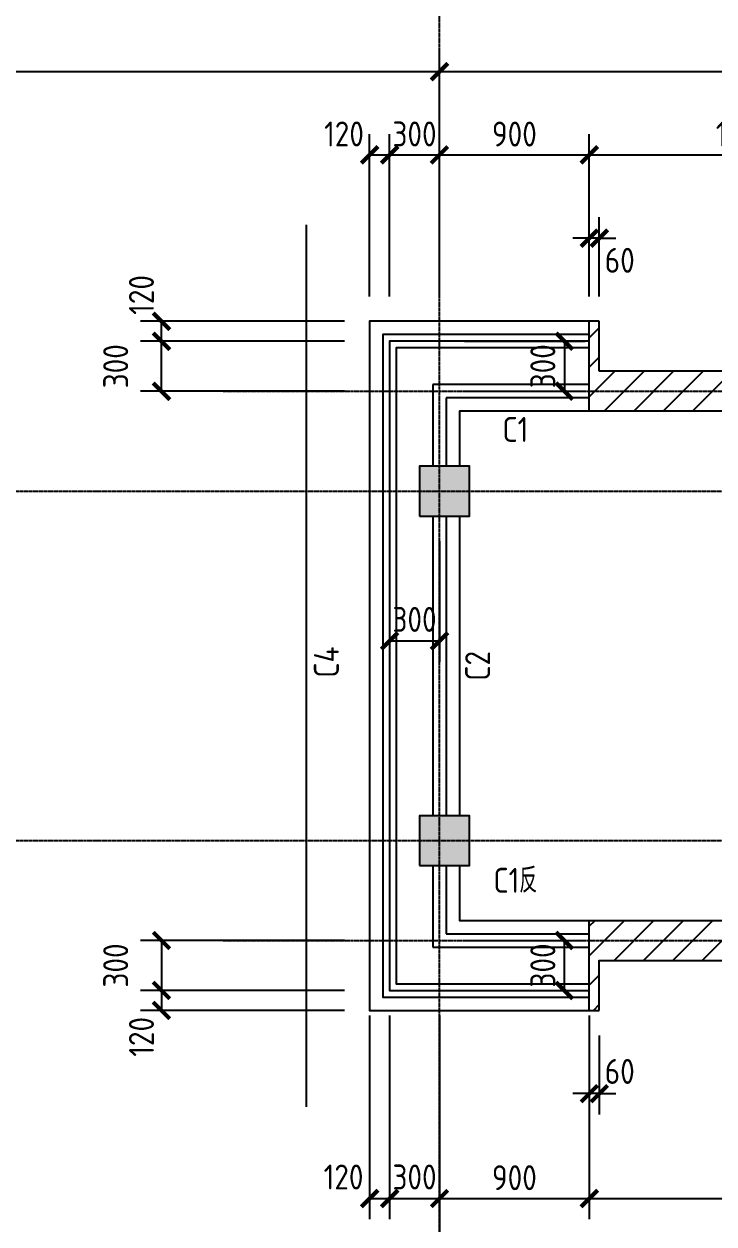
# Model space of a CAD drawing. Extents: x 105561 to 193510, y -55932 to 89115.
# Drawn here: x 135387 to 139531, y -52285 to -45076 of the extents above; entities that cross this region are included whole.
import ezdxf
from ezdxf.enums import TextEntityAlignment as Align

# ---------------------------------------------------------------- set-up
doc = ezdxf.new("R2010")
doc.units = 0
doc.header["$LTSCALE"] = 10
doc.header["$MEASUREMENT"] = 0
doc.header["$PDMODE"] = 3
doc.linetypes.add('CENTER2', pattern=[1.125, 0.75, -0.125, 0.125, -0.125])
doc.linetypes.add('HIDDEN', pattern=[0.375, 0.25, -0.125])
doc.layers.get('0').update_dxf_attribs({"linetype": 'CONTINUOUS'})
doc.layers.get('DEFPOINTS').update_dxf_attribs({"linetype": 'CONTINUOUS'})
for name, color, linetype in [('填充', 8, 'CONTINUOUS'), ('标注', 7, 'CONTINUOUS'), ('结构', 5, 'CONTINUOUS'), ('轴线', 6, 'CENTER2'), ('辅助', 2, 'CONTINUOUS'), ('门窗', 1, 'CONTINUOUS'), ('门窗楼梯', 7, 'CONTINUOUS')]:
    doc.layers.add(name, color=color, linetype=linetype)
doc.styles.add('GB', font='gbenor.shx', dxfattribs={"bigfont": 'gbcbig.shx'})
doc.dimstyles.new('50', dxfattribs={"dimscale": 50, "dimtxt": 3, "dimasz": 2, "dimexe": 2.5, "dimexo": 3, "dimgap": 1, "dimtad": 1, "dimdec": 0, "dimzin": 12, "dimtxsty": 'GB', "dimblk1": 'ARCHTICK', "dimblk2": 'ARCHTICK', "dimsah": 1, "dimcen": 1, "dimclrd": 256, "dimclre": 256, "dimazin": 3, "dimtfac": 1, "dimtmove": 0, "dimatfit": 3, "dimtolj": 1})

# ---------------------------------------------------------------- blocks, each defined once
blk = doc.blocks.new('_ARCHTICK')
at = {"color": 0, "linetype": 'BYBLOCK', "const_width": 0.25}
blk.add_lwpolyline([(-0.5, -0.5), (0.5, 0.5)], dxfattribs=at)
blk = doc.blocks.new('*D6')
at = {"linetype": 'BYBLOCK'}
for p, q in [((127812.2168486023, -35972.33621384121), (127812.2168486023, -38197.33621384122)), ((147252.2168486022, -35972.33621384122), (147252.2168486022, -38197.33621384122)), ((127812.2168486023, -38072.33621384122), (147252.2168486022, -38072.33621384122))]:
    blk.add_line(p, q, dxfattribs=at)
at = {"layer": 'DEFPOINTS', "color": 0, "linetype": 'BYBLOCK'}
for p in [(127812.2168486023, -35822.33621384121), (147252.2168486022, -35822.33621384122), (147252.2168486022, -38072.33621384122)]:
    blk.add_point(p, dxfattribs=at)
at = {"linetype": 'BYBLOCK', "xscale": 100, "yscale": 100, "zscale": 100, "rotation": 180}
blk.add_blockref('_ARCHTICK', (127812.2168486023, -38072.33621384122), dxfattribs=at)
at = {"linetype": 'BYBLOCK', "xscale": 100, "yscale": 100, "zscale": 100}
blk.add_blockref('_ARCHTICK', (147252.2168486022, -38072.33621384122), dxfattribs=at)
at = {"color": 0, "linetype": 'BYBLOCK', "insert": (137582.2168486023, -37947.33621384122), "char_height": 150, "attachment_point": 5, "style": 'GB'}
blk.add_mtext('\\A1;19440', dxfattribs=at)
blk = doc.blocks.new('*D15')
at = {"linetype": 'BYBLOCK'}
for p, q in [((137732.2168486023, -25852.33621384122), (137732.2168486023, -27077.33621384122)), ((138632.2168486023, -25852.33621384122), (138632.2168486023, -27077.33621384122)), ((137732.2168486023, -26952.33621384122), (138632.2168486023, -26952.33621384122))]:
    blk.add_line(p, q, dxfattribs=at)
at = {"layer": 'DEFPOINTS', "color": 0, "linetype": 'BYBLOCK'}
for p in [(137732.2168486023, -25702.33621384122), (138632.2168486023, -25702.33621384122), (138632.2168486023, -26952.33621384122)]:
    blk.add_point(p, dxfattribs=at)
at = {"linetype": 'BYBLOCK', "xscale": 100, "yscale": 100, "zscale": 100, "rotation": 180}
blk.add_blockref('_ARCHTICK', (137732.2168486023, -26952.33621384122), dxfattribs=at)
at = {"linetype": 'BYBLOCK', "xscale": 100, "yscale": 100, "zscale": 100}
blk.add_blockref('_ARCHTICK', (138632.2168486023, -26952.33621384122), dxfattribs=at)
at = {"color": 0, "linetype": 'BYBLOCK', "insert": (138182.2168486023, -26827.33621384122), "char_height": 150, "attachment_point": 5, "style": 'GB'}
blk.add_mtext('\\A1;900', dxfattribs=at)
blk = doc.blocks.new('*D19')
at = {"linetype": 'BYBLOCK'}
for p, q in [((129732.2168486023, -25972.33621384122), (129732.2168486023, -27697.33621384122)), ((137882.2168486023, -25972.3362138412), (137882.2168486023, -27697.33621384122)), ((129732.2168486023, -27572.33621384122), (137882.2168486023, -27572.33621384122))]:
    blk.add_line(p, q, dxfattribs=at)
at = {"layer": 'DEFPOINTS', "color": 0, "linetype": 'BYBLOCK'}
for p in [(129732.2168486023, -25822.33621384122), (137882.2168486023, -25822.3362138412), (137882.2168486023, -27572.33621384122)]:
    blk.add_point(p, dxfattribs=at)
at = {"linetype": 'BYBLOCK', "xscale": 100, "yscale": 100, "zscale": 100, "rotation": 180}
blk.add_blockref('_ARCHTICK', (129732.2168486023, -27572.33621384122), dxfattribs=at)
at = {"linetype": 'BYBLOCK', "xscale": 100, "yscale": 100, "zscale": 100}
blk.add_blockref('_ARCHTICK', (137882.2168486023, -27572.33621384122), dxfattribs=at)
at = {"color": 0, "linetype": 'BYBLOCK', "insert": (133807.2168486023, -27447.33621384122), "char_height": 150, "attachment_point": 5, "style": 'GB'}
blk.add_mtext('\\A1;8150', dxfattribs=at)
blk = doc.blocks.new('*D20')
at = {"linetype": 'BYBLOCK'}
for p, q in [((137882.2168486023, -25972.33621384122), (137882.2168486023, -27697.33621384122)), ((141782.2168486023, -25972.33621384121), (141782.2168486023, -27697.33621384122)), ((137882.2168486023, -27572.33621384122), (141782.2168486023, -27572.33621384122))]:
    blk.add_line(p, q, dxfattribs=at)
at = {"layer": 'DEFPOINTS', "color": 0, "linetype": 'BYBLOCK'}
for p in [(137882.2168486023, -25822.33621384122), (141782.2168486023, -25822.33621384121), (141782.2168486023, -27572.33621384122)]:
    blk.add_point(p, dxfattribs=at)
at = {"linetype": 'BYBLOCK', "xscale": 100, "yscale": 100, "zscale": 100, "rotation": 180}
blk.add_blockref('_ARCHTICK', (137882.2168486023, -27572.33621384122), dxfattribs=at)
at = {"linetype": 'BYBLOCK', "xscale": 100, "yscale": 100, "zscale": 100}
blk.add_blockref('_ARCHTICK', (141782.2168486023, -27572.33621384122), dxfattribs=at)
at = {"color": 0, "linetype": 'BYBLOCK', "insert": (139832.2168486023, -27447.33621384122), "char_height": 150, "attachment_point": 5, "style": 'GB'}
blk.add_mtext('\\A1;3900', dxfattribs=at)
blk = doc.blocks.new('*D21')
at = {"linetype": 'BYBLOCK'}
for p, q in [((138782.2168486023, -25972.33621384122), (138782.2168486023, -27197.33621384122)), ((140882.2168486023, -25972.33621384122), (140882.2168486023, -27197.33621384122)), ((138782.2168486023, -27072.33621384122), (140882.2168486023, -27072.33621384122))]:
    blk.add_line(p, q, dxfattribs=at)
at = {"layer": 'DEFPOINTS', "color": 0, "linetype": 'BYBLOCK'}
for p in [(138782.2168486023, -25822.33621384122), (140882.2168486023, -25822.33621384122), (140882.2168486023, -27072.33621384122)]:
    blk.add_point(p, dxfattribs=at)
at = {"linetype": 'BYBLOCK', "xscale": 100, "yscale": 100, "zscale": 100, "rotation": 180}
blk.add_blockref('_ARCHTICK', (138782.2168486023, -27072.33621384122), dxfattribs=at)
at = {"linetype": 'BYBLOCK', "xscale": 100, "yscale": 100, "zscale": 100}
blk.add_blockref('_ARCHTICK', (140882.2168486023, -27072.33621384122), dxfattribs=at)
at = {"color": 0, "linetype": 'BYBLOCK', "insert": (139832.2168486023, -26947.32145006169), "char_height": 150, "attachment_point": 5, "style": 'GB'}
blk.add_mtext('\\A1;2100', dxfattribs=at)
blk = doc.blocks.new('*D30')
at = {"linetype": 'BYBLOCK'}
for p, q in [((137432.2168486022, -25852.33621384122), (137432.2168486022, -27077.33621384122)), ((137732.2168486023, -25852.33621384122), (137732.2168486023, -27077.33621384122)), ((137432.2168486022, -26952.33621384122), (137732.2168486023, -26952.33621384122))]:
    blk.add_line(p, q, dxfattribs=at)
at = {"layer": 'DEFPOINTS', "color": 0, "linetype": 'BYBLOCK'}
for p in [(137432.2168486022, -25702.33621384122), (137732.2168486023, -25702.33621384122), (137732.2168486023, -26952.33621384122)]:
    blk.add_point(p, dxfattribs=at)
at = {"linetype": 'BYBLOCK', "xscale": 100, "yscale": 100, "zscale": 100, "rotation": 180}
blk.add_blockref('_ARCHTICK', (137432.2168486022, -26952.33621384122), dxfattribs=at)
at = {"linetype": 'BYBLOCK', "xscale": 100, "yscale": 100, "zscale": 100}
blk.add_blockref('_ARCHTICK', (137732.2168486023, -26952.33621384122), dxfattribs=at)
at = {"color": 0, "linetype": 'BYBLOCK', "insert": (137582.2168486022, -26823.1879330572), "char_height": 150, "attachment_point": 5, "style": 'GB'}
blk.add_mtext('\\A1;300', dxfattribs=at)
blk = doc.blocks.new('*D49')
at = {"linetype": 'BYBLOCK'}
for p, q in [((137732.2168486023, -22432.33621384126), (137732.2168486023, -21457.33621384126)), ((138632.2168486023, -22432.33621384126), (138632.2168486023, -21457.33621384126)), ((137732.2168486023, -21582.33621384126), (138632.2168486023, -21582.33621384126))]:
    blk.add_line(p, q, dxfattribs=at)
at = {"layer": 'DEFPOINTS', "color": 0, "linetype": 'BYBLOCK'}
for p in [(138632.2168486023, -21582.33621384126), (137732.2168486023, -22582.33621384126), (138632.2168486023, -22582.33621384126)]:
    blk.add_point(p, dxfattribs=at)
at = {"linetype": 'BYBLOCK', "xscale": 100, "yscale": 100, "zscale": 100, "rotation": 180}
blk.add_blockref('_ARCHTICK', (137732.2168486023, -21582.33621384126), dxfattribs=at)
at = {"linetype": 'BYBLOCK', "xscale": 100, "yscale": 100, "zscale": 100}
blk.add_blockref('_ARCHTICK', (138632.2168486023, -21582.33621384126), dxfattribs=at)
at = {"color": 0, "linetype": 'BYBLOCK', "insert": (138182.2168486023, -21457.33621384126), "char_height": 150, "attachment_point": 5, "style": 'GB'}
blk.add_mtext('\\A1;900', dxfattribs=at)
blk = doc.blocks.new('*D50')
at = {"linetype": 'BYBLOCK'}
for p, q in [((137882.2168486019, -22432.33621384126), (137882.2168486019, -20957.33621384126)), ((141782.2168486023, -22432.33621384126), (141782.2168486023, -20957.33621384126)), ((137882.2168486019, -21082.33621384126), (141782.2168486023, -21082.33621384126))]:
    blk.add_line(p, q, dxfattribs=at)
at = {"layer": 'DEFPOINTS', "color": 0, "linetype": 'BYBLOCK'}
for p in [(141782.2168486023, -21082.33621384126), (137882.2168486019, -22582.33621384126), (141782.2168486023, -22582.33621384126)]:
    blk.add_point(p, dxfattribs=at)
at = {"linetype": 'BYBLOCK', "xscale": 100, "yscale": 100, "zscale": 100, "rotation": 180}
blk.add_blockref('_ARCHTICK', (137882.2168486019, -21082.33621384126), dxfattribs=at)
at = {"linetype": 'BYBLOCK', "xscale": 100, "yscale": 100, "zscale": 100}
blk.add_blockref('_ARCHTICK', (141782.2168486023, -21082.33621384126), dxfattribs=at)
at = {"color": 0, "linetype": 'BYBLOCK', "insert": (139832.2168486021, -20957.33621384126), "char_height": 150, "attachment_point": 5, "style": 'GB'}
blk.add_mtext('\\A1;3900', dxfattribs=at)
blk = doc.blocks.new('*D51')
at = {"linetype": 'BYBLOCK'}
for p, q in [((138782.2168486023, -22432.33621384126), (138782.2168486023, -21457.33621384126)), ((140642.2168486023, -22432.33621384125), (140642.2168486023, -21457.33621384126)), ((138782.2168486023, -21582.33621384126), (140642.2168486023, -21582.33621384126))]:
    blk.add_line(p, q, dxfattribs=at)
at = {"layer": 'DEFPOINTS', "color": 0, "linetype": 'BYBLOCK'}
for p in [(140642.2168486023, -21582.33621384126), (138782.2168486023, -22582.33621384126), (140642.2168486023, -22582.33621384125)]:
    blk.add_point(p, dxfattribs=at)
at = {"linetype": 'BYBLOCK', "xscale": 100, "yscale": 100, "zscale": 100, "rotation": 180}
blk.add_blockref('_ARCHTICK', (138782.2168486023, -21582.33621384126), dxfattribs=at)
at = {"linetype": 'BYBLOCK', "xscale": 100, "yscale": 100, "zscale": 100}
blk.add_blockref('_ARCHTICK', (140642.2168486023, -21582.33621384126), dxfattribs=at)
at = {"color": 0, "linetype": 'BYBLOCK', "insert": (139712.2168486023, -21457.33621384126), "char_height": 150, "attachment_point": 5, "style": 'GB'}
blk.add_mtext('\\A1;1860', dxfattribs=at)
blk = doc.blocks.new('*D80')
at = {"linetype": 'BYBLOCK'}
for p, q in [((129732.2168486023, -32132.33621384125), (129732.2168486023, -30657.33621384126)), ((137882.2168486019, -32132.33621384126), (137882.2168486019, -30657.33621384126)), ((129732.2168486023, -30782.33621384126), (137882.2168486019, -30782.33621384126))]:
    blk.add_line(p, q, dxfattribs=at)
at = {"layer": 'DEFPOINTS', "color": 0, "linetype": 'BYBLOCK'}
for p in [(137882.2168486019, -30782.33621384126), (129732.2168486023, -32282.33621384125), (137882.2168486019, -32282.33621384126)]:
    blk.add_point(p, dxfattribs=at)
at = {"linetype": 'BYBLOCK', "xscale": 100, "yscale": 100, "zscale": 100, "rotation": 180}
blk.add_blockref('_ARCHTICK', (129732.2168486023, -30782.33621384126), dxfattribs=at)
at = {"linetype": 'BYBLOCK', "xscale": 100, "yscale": 100, "zscale": 100}
blk.add_blockref('_ARCHTICK', (137882.2168486019, -30782.33621384126), dxfattribs=at)
at = {"color": 0, "linetype": 'BYBLOCK', "insert": (133807.2168486021, -30657.33621384126), "char_height": 150, "attachment_point": 5, "style": 'GB'}
blk.add_mtext('\\A1;8150', dxfattribs=at)
blk = doc.blocks.new('*D95')
at = {"linetype": 'BYBLOCK'}
for p, q in [((138782.2168486022, -36152.33621384125), (138782.2168486022, -36627.33621384125)), ((138842.2168486022, -36152.33621384125), (138842.2168486022, -36627.33621384125)), ((138782.2168486022, -36502.33621384125), (138682.2168486022, -36502.33621384125)), ((138842.2168486022, -36502.33621384125), (138782.2168486022, -36502.33621384125)), ((138842.2168486022, -36502.33621384125), (138782.2168486022, -36502.33621384125)), ((138842.2168486022, -36502.33621384125), (138942.2168486022, -36502.33621384125))]:
    blk.add_line(p, q, dxfattribs=at)
at = {"layer": 'DEFPOINTS', "color": 0, "linetype": 'BYBLOCK'}
for p in [(138782.2168486022, -36002.33621384125), (138842.2168486022, -36002.33621384125), (138782.2168486022, -36502.33621384125)]:
    blk.add_point(p, dxfattribs=at)
at = {"linetype": 'BYBLOCK', "xscale": 100, "yscale": 100, "zscale": 100}
blk.add_blockref('_ARCHTICK', (138782.2168486022, -36502.33621384125), dxfattribs=at)
at = {"linetype": 'BYBLOCK', "xscale": 100, "yscale": 100, "zscale": 100, "rotation": 180}
blk.add_blockref('_ARCHTICK', (138842.2168486022, -36502.33621384125), dxfattribs=at)
at = {"color": 0, "linetype": 'BYBLOCK', "insert": (138964.9259490034, -36368.89133862825), "char_height": 150, "attachment_point": 5, "style": 'GB'}
blk.add_mtext('\\A1;60', dxfattribs=at)
blk = doc.blocks.new('*D110')
at = {"linetype": 'BYBLOCK'}
for p, q in [((137462.2168486022, -35972.33621384122), (137462.2168486022, -37197.33621384122)), ((137582.2168486022, -35972.33621384122), (137582.2168486022, -37197.33621384122)), ((137462.2168486022, -37072.33621384122), (137582.2168486022, -37072.33621384122))]:
    blk.add_line(p, q, dxfattribs=at)
at = {"layer": 'DEFPOINTS', "color": 0, "linetype": 'BYBLOCK'}
for p in [(137462.2168486022, -35822.33621384122), (137582.2168486022, -35822.33621384122), (137582.2168486022, -37072.33621384122)]:
    blk.add_point(p, dxfattribs=at)
at = {"linetype": 'BYBLOCK', "xscale": 100, "yscale": 100, "zscale": 100, "rotation": 180}
blk.add_blockref('_ARCHTICK', (137462.2168486022, -37072.33621384122), dxfattribs=at)
at = {"linetype": 'BYBLOCK', "xscale": 100, "yscale": 100, "zscale": 100}
blk.add_blockref('_ARCHTICK', (137582.2168486022, -37072.33621384122), dxfattribs=at)
at = {"color": 0, "linetype": 'BYBLOCK', "insert": (137305.9510718148, -36943.1879330572), "char_height": 150, "attachment_point": 5, "style": 'GB'}
blk.add_mtext('\\A1;120', dxfattribs=at)
blk = doc.blocks.new('*D111')
at = {"linetype": 'BYBLOCK'}
for p, q in [((137312.2168486022, -35582.33621384126), (136087.2168486023, -35582.33621384126)), ((136212.2168486023, -35582.33621384126), (136212.2168486023, -35882.33621384126)), ((137312.2168486022, -35882.33621384126), (136087.2168486023, -35882.33621384126))]:
    blk.add_line(p, q, dxfattribs=at)
at = {"layer": 'DEFPOINTS', "color": 0, "linetype": 'BYBLOCK'}
for p in [(137462.2168486022, -35582.33621384126), (136212.2168486023, -35882.33621384126), (137462.2168486022, -35882.33621384126)]:
    blk.add_point(p, dxfattribs=at)
at = {"linetype": 'BYBLOCK', "xscale": 100, "yscale": 100, "zscale": 100}
for p, rotation in [((136212.2168486023, -35582.33621384126), 90), ((136212.2168486023, -35882.33621384126), 270)]:
    blk.add_blockref('_ARCHTICK', p, dxfattribs=dict(at, rotation=rotation))
at = {"color": 0, "linetype": 'BYBLOCK', "insert": (135937.2168486023, -35732.33621384126), "char_height": 150, "attachment_point": 5, "rotation": 90, "style": 'GB'}
blk.add_mtext('\\A1;300', dxfattribs=at)
blk = doc.blocks.new('*D112')
at = {"linetype": 'BYBLOCK'}
for p, q in [((137312.2168486022, -35882.33621384125), (136087.2168486022, -35882.33621384125)), ((136212.2168486022, -35882.33621384125), (136212.2168486022, -36002.33621384125)), ((137312.2168486022, -36002.33621384125), (136087.2168486022, -36002.33621384125))]:
    blk.add_line(p, q, dxfattribs=at)
at = {"layer": 'DEFPOINTS', "color": 0, "linetype": 'BYBLOCK'}
for p in [(137462.2168486022, -35882.33621384125), (136212.2168486022, -36002.33621384125), (137462.2168486022, -36002.33621384125)]:
    blk.add_point(p, dxfattribs=at)
at = {"linetype": 'BYBLOCK', "xscale": 100, "yscale": 100, "zscale": 100}
for p, rotation in [((136212.2168486022, -35882.33621384125), 90), ((136212.2168486022, -36002.33621384125), 270)]:
    blk.add_blockref('_ARCHTICK', p, dxfattribs=dict(at, rotation=rotation))
at = {"color": 0, "linetype": 'BYBLOCK', "insert": (136091.9248866047, -36160.98788094951), "char_height": 150, "attachment_point": 5, "rotation": 90, "style": 'GB'}
blk.add_mtext('\\A1;120', dxfattribs=at)
blk = doc.blocks.new('*D113')
at = {"linetype": 'BYBLOCK'}
for p, q in [((137312.2168486022, -31982.33621384126), (136087.2168486023, -31982.33621384126)), ((136212.2168486023, -32282.33621384126), (136212.2168486023, -31982.33621384126)), ((137312.2168486023, -32282.33621384126), (136087.2168486023, -32282.33621384126))]:
    blk.add_line(p, q, dxfattribs=at)
at = {"layer": 'DEFPOINTS', "color": 0, "linetype": 'BYBLOCK'}
for p in [(136212.2168486023, -31982.33621384126), (137462.2168486022, -31982.33621384126), (137462.2168486023, -32282.33621384126)]:
    blk.add_point(p, dxfattribs=at)
at = {"linetype": 'BYBLOCK', "xscale": 100, "yscale": 100, "zscale": 100}
for p, rotation in [((136212.2168486023, -31982.33621384126), 90), ((136212.2168486023, -32282.33621384126), 270)]:
    blk.add_blockref('_ARCHTICK', p, dxfattribs=dict(at, rotation=rotation))
at = {"color": 0, "linetype": 'BYBLOCK', "insert": (135937.2168486023, -32132.33621384126), "char_height": 150, "attachment_point": 5, "rotation": 90, "style": 'GB'}
blk.add_mtext('\\A1;300', dxfattribs=at)
blk = doc.blocks.new('*D114')
at = {"linetype": 'BYBLOCK'}
for p, q in [((137312.2168486022, -31862.33621384126), (136087.2168486022, -31862.33621384126)), ((136212.2168486022, -31982.33621384126), (136212.2168486022, -31862.33621384126)), ((137312.2168486022, -31982.33621384126), (136087.2168486022, -31982.33621384126))]:
    blk.add_line(p, q, dxfattribs=at)
at = {"layer": 'DEFPOINTS', "color": 0, "linetype": 'BYBLOCK'}
for p in [(136212.2168486022, -31862.33621384126), (137462.2168486022, -31862.33621384126), (137462.2168486022, -31982.33621384126)]:
    blk.add_point(p, dxfattribs=at)
at = {"linetype": 'BYBLOCK', "xscale": 100, "yscale": 100, "zscale": 100}
for p, rotation in [((136212.2168486022, -31862.33621384126), 90), ((136212.2168486022, -31982.33621384126), 270)]:
    blk.add_blockref('_ARCHTICK', p, dxfattribs=dict(at, rotation=rotation))
at = {"color": 0, "linetype": 'BYBLOCK', "insert": (136091.9248866047, -31703.684546733), "char_height": 150, "attachment_point": 5, "rotation": 90, "style": 'GB'}
blk.add_mtext('\\A1;120', dxfattribs=at)
blk = doc.blocks.new('*D115')
at = {"linetype": 'BYBLOCK'}
for p, q in [((137582.2168486023, -32132.33621384126), (137582.2168486023, -31157.33621384126)), ((137882.2168486023, -32132.33621384126), (137882.2168486023, -31157.33621384126)), ((137582.2168486023, -31282.33621384126), (137882.2168486023, -31282.33621384126))]:
    blk.add_line(p, q, dxfattribs=at)
at = {"layer": 'DEFPOINTS', "color": 0, "linetype": 'BYBLOCK'}
for p in [(137882.2168486023, -31282.33621384126), (137582.2168486023, -32282.33621384126), (137882.2168486023, -32282.33621384126)]:
    blk.add_point(p, dxfattribs=at)
at = {"linetype": 'BYBLOCK', "xscale": 100, "yscale": 100, "zscale": 100, "rotation": 180}
blk.add_blockref('_ARCHTICK', (137582.2168486023, -31282.33621384126), dxfattribs=at)
at = {"linetype": 'BYBLOCK', "xscale": 100, "yscale": 100, "zscale": 100}
blk.add_blockref('_ARCHTICK', (137882.2168486023, -31282.33621384126), dxfattribs=at)
at = {"color": 0, "linetype": 'BYBLOCK', "insert": (137732.2168486023, -31156.81502671831), "char_height": 150, "attachment_point": 5, "style": 'GB'}
blk.add_mtext('\\A1;300', dxfattribs=at)
blk = doc.blocks.new('*D116')
at = {"linetype": 'BYBLOCK'}
for p, q in [((137462.2168486022, -32132.33621384126), (137462.2168486022, -31157.33621384126)), ((137582.2168486023, -32132.33621384126), (137582.2168486023, -31157.33621384126)), ((137462.2168486022, -31282.33621384126), (137582.2168486023, -31282.33621384126))]:
    blk.add_line(p, q, dxfattribs=at)
at = {"layer": 'DEFPOINTS', "color": 0, "linetype": 'BYBLOCK'}
for p in [(137582.2168486023, -31282.33621384126), (137462.2168486022, -32282.33621384126), (137582.2168486023, -32282.33621384126)]:
    blk.add_point(p, dxfattribs=at)
at = {"linetype": 'BYBLOCK', "xscale": 100, "yscale": 100, "zscale": 100, "rotation": 180}
blk.add_blockref('_ARCHTICK', (137462.2168486022, -31282.33621384126), dxfattribs=at)
at = {"linetype": 'BYBLOCK', "xscale": 100, "yscale": 100, "zscale": 100}
blk.add_blockref('_ARCHTICK', (137582.2168486023, -31282.33621384126), dxfattribs=at)
at = {"color": 0, "linetype": 'BYBLOCK', "insert": (137308.7094485017, -31156.81502671831), "char_height": 150, "attachment_point": 5, "style": 'GB'}
blk.add_mtext('\\A1;120', dxfattribs=at)
blk = doc.blocks.new('*D244')
at = {"linetype": 'BYBLOCK'}
for p, q in [((138782.2168486022, -46712.33621384126), (138782.2168486022, -46237.33621384126)), ((138842.2168486022, -46712.33621384126), (138842.2168486022, -46237.33621384126)), ((138782.2168486022, -46362.33621384126), (138682.2168486022, -46362.33621384126)), ((138842.2168486022, -46362.33621384126), (138782.2168486022, -46362.33621384126)), ((138842.2168486022, -46362.33621384126), (138782.2168486022, -46362.33621384126)), ((138842.2168486022, -46362.33621384126), (138942.2168486022, -46362.33621384126))]:
    blk.add_line(p, q, dxfattribs=at)
at = {"layer": 'DEFPOINTS', "color": 0, "linetype": 'BYBLOCK'}
for p in [(138782.2168486022, -46362.33621384126), (138782.2168486022, -46862.33621384126), (138842.2168486022, -46862.33621384126)]:
    blk.add_point(p, dxfattribs=at)
at = {"linetype": 'BYBLOCK', "xscale": 100, "yscale": 100, "zscale": 100}
blk.add_blockref('_ARCHTICK', (138782.2168486022, -46362.33621384126), dxfattribs=at)
at = {"linetype": 'BYBLOCK', "xscale": 100, "yscale": 100, "zscale": 100, "rotation": 180}
blk.add_blockref('_ARCHTICK', (138842.2168486022, -46362.33621384126), dxfattribs=at)
at = {"color": 0, "linetype": 'BYBLOCK', "insert": (138964.9259490034, -46495.78108905426), "char_height": 150, "attachment_point": 5, "style": 'GB'}
blk.add_mtext('\\A1;60', dxfattribs=at)
blk = doc.blocks.new('*D288')
at = {"linetype": 'BYBLOCK'}
for p, q in [((137582.2168486023, -48182.33621384126), (137582.2168486023, -48907.33621384126)), ((137882.2168486023, -48182.33621384126), (137882.2168486023, -48907.33621384126)), ((137582.2168486023, -48782.33621384126), (137882.2168486023, -48782.33621384126))]:
    blk.add_line(p, q, dxfattribs=at)
at = {"layer": 'DEFPOINTS', "color": 0, "linetype": 'BYBLOCK'}
for p in [(137582.2168486023, -48032.33621384126), (137882.2168486023, -48032.33621384126), (137882.2168486023, -48782.33621384126)]:
    blk.add_point(p, dxfattribs=at)
at = {"linetype": 'BYBLOCK', "xscale": 100, "yscale": 100, "zscale": 100, "rotation": 180}
blk.add_blockref('_ARCHTICK', (137582.2168486023, -48782.33621384126), dxfattribs=at)
at = {"linetype": 'BYBLOCK', "xscale": 100, "yscale": 100, "zscale": 100}
blk.add_blockref('_ARCHTICK', (137882.2168486023, -48782.33621384126), dxfattribs=at)
at = {"color": 0, "linetype": 'BYBLOCK', "insert": (137732.2168486023, -48653.18793305723), "char_height": 150, "attachment_point": 5, "style": 'GB'}
blk.add_mtext('\\A1;300', dxfattribs=at)
blk = doc.blocks.new('*D289')
at = {"linetype": 'BYBLOCK'}
for p, q in [((138032.2168486023, -50582.33621384125), (138757.2168486023, -50582.33621384125)), ((138632.2168486023, -50882.33621384128), (138632.2168486023, -50582.33621384125)), ((138032.2168486023, -50882.33621384128), (138757.2168486023, -50882.33621384128))]:
    blk.add_line(p, q, dxfattribs=at)
at = {"layer": 'DEFPOINTS', "color": 0, "linetype": 'BYBLOCK'}
for p in [(137882.2168486023, -50582.33621384125), (138632.2168486023, -50582.33621384125), (137882.2168486023, -50882.33621384128)]:
    blk.add_point(p, dxfattribs=at)
at = {"linetype": 'BYBLOCK', "xscale": 100, "yscale": 100, "zscale": 100}
for p, rotation in [((138632.2168486023, -50582.33621384125), 90), ((138632.2168486023, -50882.33621384128), 270)]:
    blk.add_blockref('_ARCHTICK', p, dxfattribs=dict(at, rotation=rotation))
at = {"color": 0, "linetype": 'BYBLOCK', "insert": (138503.0685678182, -50732.33621384128), "char_height": 150, "attachment_point": 5, "rotation": 90, "style": 'GB'}
blk.add_mtext('\\A1;300', dxfattribs=at)
blk = doc.blocks.new('*D290')
at = {"linetype": 'BYBLOCK'}
for p, q in [((138032.2168486023, -46982.33621384123), (138757.2168486023, -46982.33621384123)), ((138632.2168486023, -46982.33621384123), (138632.2168486023, -47282.33621384126)), ((138032.2168486023, -47282.33621384126), (138757.2168486023, -47282.33621384126))]:
    blk.add_line(p, q, dxfattribs=at)
at = {"layer": 'DEFPOINTS', "color": 0, "linetype": 'BYBLOCK'}
for p in [(137882.2168486023, -46982.33621384123), (137882.2168486023, -47282.33621384126), (138632.2168486023, -47282.33621384126)]:
    blk.add_point(p, dxfattribs=at)
at = {"linetype": 'BYBLOCK', "xscale": 100, "yscale": 100, "zscale": 100}
for p, rotation in [((138632.2168486023, -46982.33621384123), 90), ((138632.2168486023, -47282.33621384126), 270)]:
    blk.add_blockref('_ARCHTICK', p, dxfattribs=dict(at, rotation=rotation))
at = {"color": 0, "linetype": 'BYBLOCK', "insert": (138503.0685678182, -47132.33621384123), "char_height": 150, "attachment_point": 5, "rotation": 90, "style": 'GB'}
blk.add_mtext('\\A1;300', dxfattribs=at)

msp = doc.modelspace()

# ---------------------------------------------------------------- hatches: boundary and pattern name
at = {"layer": '填充'}
h = msp.add_hatch(dxfattribs=at)
h.set_pattern_fill('ANSI31', color=256, scale=1000, style=0)
h.set_pattern_definition([(45, (132467.3082734719, -950.5481938853627), (-88.38834764831843, 88.38834764831844), [])])
h.paths.add_polyline_path([(129852.2168486023, -47492.33621384124), (129372.2168486022, -47492.33621384123), (129372.2168486022, -47612.33621384123), (128292.2168486023, -47612.33621384123), (128292.2168486023, -47492.33621384123), (127812.2168486023, -47492.33621384125), (127812.2168486023, -50372.33621384123), (128292.2168486023, -50372.33621384123), (128292.2168486023, -50252.33621384123), (129372.2168486023, -50252.33621384123), (129372.2168486023, -50372.33621384123), (129852.2168486022, -50372.33621384124)])
h.paths.add_polyline_path([(128052.2168486023, -47852.33621384123), (128682.2168486023, -47852.33621384123), (128682.2168486023, -47732.33621384123), (128982.2168486023, -47732.33621384123), (128982.2168486023, -47852.33621384123), (129612.2168486023, -47852.33621384123), (129612.2168486023, -50012.33621384123), (128982.2168486023, -50012.33621384123), (128982.2168486023, -50132.33621384123), (128682.2168486023, -50132.33621384123), (128682.2168486023, -50012.33621384123), (128052.2168486023, -50012.33621384123)], flags=16)
h.paths.add_polyline_path([(140642.2168486023, -47162.33621384126), (138842.2168486022, -47162.33621384126), (138842.2168486022, -46862.33621384126), (138782.2168486023, -46862.33621384126), (138782.2168486023, -47402.33621384126), (140642.2168486023, -47402.33621384127)])
h.paths.add_polyline_path([(140882.2168486023, -50462.33621384126), (138782.2168486022, -50462.33621384126), (138782.2168486022, -51002.33621384126), (138842.2168486023, -51002.33621384125), (138842.2168486023, -50702.33621384125), (140822.2168486022, -50702.33621384125), (140822.2168486023, -51002.33621384126), (140882.2168486022, -51002.33621384125)])
h.paths.add_polyline_path([(141902.2168486023, -47162.33621384126), (141542.2168486023, -47162.33621384128), (141542.2168486023, -47402.33621384126), (141662.2168486023, -47402.33621384126), (141662.2168486023, -47732.33621384126), (141902.2168486023, -47732.33621384126)])
h.paths.add_polyline_path([(147252.2168486023, -47612.33621384123), (146712.2168486023, -47612.33621384123), (146712.2168486023, -50252.33621384123), (147252.2168486023, -50252.33621384123)])
h.paths.add_polyline_path([(147132.2168486023, -50132.33621384124), (146832.2168486023, -50132.33621384123), (146832.2168486023, -47732.33621384123), (147132.2168486023, -47732.33621384123)], flags=16)
h.paths.add_polyline_path([(147132.2168486023, -49832.33621384114), (147132.2168486023, -50132.33621384123), (146832.2168486023, -50132.33621384123), (146832.2168486023, -49832.33621384123)], flags=16)
h.paths.add_polyline_path([(147132.2168486023, -48032.33621384123), (146832.2168486023, -48032.33621384123), (146832.2168486023, -47732.33621384123), (147132.2168486023, -47732.33621384123)], flags=16)
h.paths.add_polyline_path([(142082.2168486023, -47972.33621384126), (141902.2168486022, -47972.33621384126), (141902.2168486022, -48032.33621384126), (142082.2168486023, -48032.33621384126)])
h.paths.add_polyline_path([(128320.7433194921, -49949.79372740768), (128320.7433194921, -49709.67561717147), (128545.7433194921, -49709.67561717147), (128545.7433194921, -49949.79372740768)], flags=8)
h.paths.add_polyline_path([(128319.244137065, -50313.49224654664), (128319.244137065, -49949.56508119231), (128544.273664624, -49949.56508119231), (128544.273664624, -50313.49224654664)], flags=25)
h.paths.add_polyline_path([(128319.244137065, -47915.10734649015), (128319.244137065, -47551.18018113582), (128544.273664624, -47551.18018113582), (128544.273664624, -47915.10734649015)], flags=24)
h.paths.add_polyline_path([(128320.7433194921, -48154.996810511), (128320.7433194921, -47914.87870027478), (128545.7433194921, -47914.87870027478), (128545.7433194921, -48154.996810511)], flags=8)
h.paths.add_polyline_path([(146809.6577934842, -48283.60716522927), (147154.7759037204, -48283.60716522927), (147154.7759037204, -48508.60716522927), (146809.6577934842, -48508.60716522927)], flags=24)
h = msp.add_hatch(dxfattribs=at)
h.set_pattern_fill('钢筋混凝土', color=256, scale=50, style=0)
h.set_pattern_definition([(45, (132467.3082734719, -950.5481938853627), (-70.71067811865474, 70.71067811865476), []), (50, (132467.3082734719, -950.5481938853627), (358.6300913003767, -31.37606749129755), [37.5, -412.5]), (355, (132467.3082734719, -950.5481938853627), (-69.3756668065, 376.0960668500059), [30, -330]), (100.4514, (132497.1941134719, -953.1628638853628), (289.2546908570108, 344.7197710304768), [31.870095, -350.571056]), (46.18420000000001, (132467.3082734719, -850.5481938853627), (533.6205243128222, -82.75950716450905), [56.25, -618.75]), (96.6356, (132511.7766459719, -857.4448473853627), (467.3313527743517, 487.0589354502209), [47.805144, -525.8565]), (351.1842, (132467.3082734719, -850.5481938853627), (467.3309725668136, 487.0593004626623), [45, -495]), (21, (132517.3082734719, -875.5481938853627), (298.4535260592309, -201.3094453326694), [37.5, -412.5]), (326.0000000000001, (132517.3082734719, -875.5481938853627), (121.6576659607909, 362.5750225234265), [30, -330]), (71.4514, (132542.1793899719, -892.3239968853627), (420.111314290745, 161.2652483549762), [31.870095, -350.571056]), (37.50000000000001, (132467.3082734719, -950.5481938853627), (6.079927658645334, 166.4469269156558), [0, -326, 0, -335, 0, -331.25]), (7.499999999999999, (132467.3082734719, -950.5481938853627), (131.5347687210743, 197.2058559411801), [0, -191, 0, -318.5, 0, -126.25]), (327.5, (132355.8082734719, -950.5481938853627), (266.9112180862045, -11.2774358671899), [0, -125, 0, -390, 0, -517.5]), (317.5, (132305.8082734719, -950.5481938853627), (291.5930846711931, 50.05249116615882), [0, -162.5, 0, -259, 0, -367.5])])
h.paths.add_polyline_path([(128982.2168486023, -47732.33621384123), (128682.2168486023, -47732.33621384123), (128682.2168486023, -48032.33621384123), (128982.2168486023, -48032.33621384123)])
h.paths.add_polyline_path([(128982.2168486023, -49832.33621384123), (128682.2168486023, -49832.33621384123), (128682.2168486023, -50132.33621384123), (128982.2168486023, -50132.33621384123)])
h.paths.add_polyline_path([(138062.2168486022, -47732.33621384126), (137762.2168486023, -47732.33621384126), (137762.2168486023, -48032.33621384126), (138062.2168486023, -48032.33621384126)])
h.paths.add_polyline_path([(138062.2168486023, -49832.33621384126), (137762.2168486023, -49832.33621384126), (137762.2168486023, -50132.33621384126), (138062.2168486023, -50132.33621384126)])
h.paths.add_polyline_path([(141902.2168486022, -47732.33621384126), (141602.2168486022, -47732.33621384126), (141602.2168486023, -48032.33621384126), (141902.2168486023, -48032.33621384126)])
h.paths.add_polyline_path([(141902.2168486023, -49832.33621384126), (141602.2168486023, -49832.33621384126), (141602.2168486023, -50132.33621384126), (141902.2168486023, -50132.33621384126)])
h.paths.add_polyline_path([(147132.2168486023, -47732.33621384123), (146832.2168486023, -47732.33621384123), (146832.2168486023, -48032.33621384123), (147132.2168486023, -48032.33621384124)])
h.paths.add_polyline_path([(147132.2168486023, -49832.33621384124), (146832.2168486023, -49832.33621384123), (146832.2168486023, -50132.33621384124), (147132.2168486022, -50132.33621384123)])

# ---------------------------------------------------------------- linework, layer by layer
at = {"layer": '结构'}
for p, q in [((138782.2168486023, -47402.33621384126), (138782.2168486023, -46862.33621384126)), ((138842.2168486023, -47162.33621384126), (138842.2168486023, -46862.33621384126)), ((140642.2168486023, -47162.33621384126), (138842.2168486023, -47162.33621384126)), ((138782.2168486023, -51002.33621384125), (138782.2168486023, -50462.33621384126)), ((138782.2168486023, -51002.33621384125), (138842.2168486023, -51002.33621384125))]:
    msp.add_line(p, q, dxfattribs=at)
for points in [[(138842.2168486023, -46862.33621384126), (138782.2168486023, -46862.33621384126)], [(140642.2168486023, -47402.33621384126), (138782.2168486023, -47402.33621384126)], [(138782.2168486023, -50462.33621384126), (140882.2168486023, -50462.33621384126)], [(138842.2168486023, -51002.33621384125), (138842.2168486023, -50702.33621384125), (140822.2168486022, -50702.33621384125), (140822.2168486023, -51002.33621384125)]]:
    msp.add_lwpolyline(points, dxfattribs=at)
for points in [[(137762.2168486023, -48032.33621384126), (138062.2168486023, -48032.33621384126), (138062.2168486023, -47732.33621384126), (137762.2168486023, -47732.33621384126)], [(137762.2168486023, -50132.33621384126), (138062.2168486023, -50132.33621384126), (138062.2168486023, -49832.33621384126), (137762.2168486023, -49832.33621384126)]]:
    msp.add_lwpolyline(points, close=True, dxfattribs=at)
at = {"layer": '轴线'}
for p, q in [((137882.2168486023, -53482.33621384123), (137882.2168486022, -44862.33621384126)), ((136582.2168486023, -47282.33621384126), (149852.2168486024, -47282.33621384131)), ((125562.2168486023, -47882.33621384123), (149852.2168486024, -47882.33621384131)), ((125562.2168486023, -49982.33621384123), (149852.2168486024, -49982.3362138413)), ((136582.2168486023, -50582.33621384126), (149852.2168486024, -50582.3362138413))]:
    msp.add_line(p, q, dxfattribs=at)
at = {"layer": '辅助'}
msp.add_lwpolyline([(138782.2168486023, -46982.33621384126), (137582.2168486023, -46982.33621384126), (137582.2168486022, -50882.33621384125), (138782.2168486023, -50882.33621384125)], dxfattribs=at)
at = {"layer": '门窗楼梯'}
msp.add_line((137082.2168486022, -46282.33621384123), (137082.2168486022, -51582.33621384125), dxfattribs=at)
for points in [[(138782.2168486023, -46862.33621384126), (137462.2168486022, -46862.33621384126), (137462.2168486022, -51002.33621384125), (138782.2168486023, -51002.33621384125)], [(138782.2168486023, -46942.33621384126), (137542.2168486023, -46942.33621384127), (137542.2168486023, -50922.33621384123), (138782.2168486023, -50922.33621384125)], [(138782.2168486023, -47022.33621384126), (137622.2168486023, -47022.33621384126), (137622.2168486023, -50842.33621384123), (138782.2168486023, -50842.33621384125)], [(138782.2168486023, -47402.33621384126), (138002.2168486022, -47402.33621384126), (138002.2168486022, -47732.33621384126)], [(138002.2168486022, -48032.33621384126), (138002.2168486022, -49832.33621384126)], [(138002.2168486022, -50132.33621384126), (138002.2168486022, -50462.33621384125), (138782.2168486023, -50462.33621384125)]]:
    msp.add_lwpolyline(points, dxfattribs=at)
at = {"layer": '门窗楼梯', "linetype": 'HIDDEN'}
for points in [[(138782.2168486023, -47242.33621384126), (137842.2168486023, -47242.33621384126), (137842.2168486023, -47732.33621384126)], [(138782.2168486023, -47322.33621384126), (137922.2168486023, -47322.33621384126), (137922.2168486023, -47732.33621384126)], [(137842.2168486023, -48032.33621384126), (137842.2168486023, -49832.33621384126)], [(137922.2168486023, -48032.33621384126), (137922.2168486023, -49832.33621384126)], [(137842.2168486023, -50132.33621384126), (137842.2168486023, -50622.33621384122), (138782.2168486023, -50622.33621384125)], [(137922.2168486022, -50132.33621384126), (137922.2168486022, -50542.33621384123), (138782.2168486023, -50542.33621384125)]]:
    msp.add_lwpolyline(points, dxfattribs=at)

# ---------------------------------------------------------------- texts
at = {"layer": '门窗', "style": 'GB'}
for s, p in [('C1', (138337.7691423674, -47586.91585518733)), ('C1反', (138337.7691423674, -50295.68788458083))]:
    msp.add_text(s, height=150, dxfattribs=at).set_placement(p, align=Align.CENTER)
for s, p in [('C4', (137277.8912905279, -48909.73201365153)), ('C2', (138186.4375074882, -48932.33621384126))]:
    msp.add_text(s, height=150, rotation=90, dxfattribs=at).set_placement(p, align=Align.CENTER)

# ---------------------------------------------------------------- dimensions: what is measured, and where the dimension line sits
at = {"layer": '标注', "color": 1}
for p1, p2, distance, picture, middle, set_off in [((137882.2168486019, -46862.33621384126), (141782.2168486023, -46862.33621384126), 1500, '*D50', (139832.2168486021, -35537.33621384126), (0, -24280)), ((137882.2168486023, -46862.33621384126), (138782.2168486023, -46862.33621384126), 1000, '*D49', (138182.2168486023, -36037.33621384126), (150, -24280)), ((138782.2168486023, -46862.33621384126), (140642.2168486023, -46862.33621384125), 999.9999999999854, '*D51', (139712.2168486023, -36037.33621384126), (0, -24280)), ((137882.2168486023, -50882.33621384122), (138782.2168486023, -50882.33621384122), -1250, '*D15', (138182.2168486023, -42007.33621384122), (150, -25180)), ((138782.2168486023, -50882.33621384122), (140882.2168486023, -50882.33621384122), -1250, '*D21', (139832.2168486023, -42007.32145006169), (0, -25060)), ((129732.2168486023, -50882.33621384122), (137882.2168486023, -50882.3362138412), -1750.0000000000218, '*D19', (133807.2168486023, -42507.33621384122), (0, -25060)), ((137882.2168486023, -50882.33621384122), (141782.2168486023, -50882.33621384121), -1750.0000000000073, '*D20', (139832.2168486023, -42507.33621384122), (0, -25060)), ((129732.2168486023, -46862.33621384125), (137882.2168486019, -46862.33621384126), 1500, '*D80', (133807.2168486021, -45237.33621384126), (0, -14580)), ((137462.2168486023, -47282.33621384126), (137462.2168486022, -46982.33621384126), 1249.9999999999127, '*D113', (135937.2168486023, -47132.33621384126), (0, -15000)), ((137462.2168486022, -50582.33621384126), (137462.2168486022, -50882.33621384126), -1249.9999999999127, '*D111', (135937.2168486023, -50732.33621384126), (0, -15000))]:
    dim = msp.add_aligned_dim(p1=p1, p2=p2, distance=distance, dimstyle='50', dxfattribs=at)
    dim.commit()
    dim.dimension.update_dxf_attribs({"geometry": picture, "text_midpoint": middle, "insert": set_off})
for base, p1, p2, angle, picture, middle, set_off in [((137582.2168486023, -45862.33621384126), (137462.2168486022, -46862.33621384126), (137582.2168486023, -46862.33621384126), 0, '*D116', (137308.7094485017, -45736.81502671831), (0, -14580)), ((137882.2168486023, -45862.33621384126), (137582.2168486023, -46862.33621384126), (137882.2168486023, -46862.33621384126), 0, '*D115', (137732.2168486023, -45736.81502671831), (0, -14580)), ((138782.2168486023, -46362.33621384126), (138842.2168486023, -46862.33621384126), (138782.2168486023, -46862.33621384126), 180, '*D244', (138964.9259490035, -46495.78108905426), (5.820766091346741e-11, 0)), ((136212.2168486022, -46862.33621384126), (137462.2168486022, -46982.33621384126), (137462.2168486022, -46862.33621384126), 90, '*D114', (136091.9248866047, -46703.684546733), (0, -15000)), ((136212.2168486022, -51002.33621384125), (137462.2168486022, -50882.33621384125), (137462.2168486022, -51002.33621384125), 270, '*D112', (136091.9248866047, -51160.98788094951), (0, -15000)), ((147252.2168486022, -53132.33621384122), (127812.2168486023, -50882.33621384121), (147252.2168486022, -50882.33621384122), 360, '*D6', (137582.2168486023, -53007.33621384122), (0, -15060)), ((137582.2168486022, -52132.33621384122), (137462.2168486022, -50882.33621384122), (137582.2168486022, -50882.33621384122), 0, '*D110', (137305.9510718148, -52003.1879330572), (0, -15060)), ((137882.2168486023, -52132.33621384122), (137582.2168486022, -50882.33621384122), (137882.2168486023, -50882.33621384122), 0, '*D30', (137732.2168486022, -52003.1879330572), (150, -25180)), ((138782.2168486022, -51502.33621384125), (138842.2168486022, -51002.33621384125), (138782.2168486022, -51002.33621384125), 180, '*D95', (138964.9259490034, -51368.89133862825), (0, -15000))]:
    dim = msp.add_linear_dim(base=base, p1=p1, p2=p2, angle=angle, dimstyle='50', dxfattribs=at)
    dim.commit()
    dim.dimension.update_dxf_attribs({"geometry": picture, "text_midpoint": middle, "dimtype": 161, "insert": set_off})
for base, p1, p2, angle, picture, middle in [((138632.2168486023, -47282.33621384126), (137882.2168486023, -46982.33621384123), (137882.2168486023, -47282.33621384126), 270, '*D290', (138503.0685678182, -47132.33621384123)), ((137882.2168486023, -48782.33621384126), (137582.2168486023, -48032.33621384126), (137882.2168486023, -48032.33621384126), 0, '*D288', (137732.2168486023, -48653.18793305723)), ((138632.2168486023, -50582.33621384125), (137882.2168486023, -50882.33621384128), (137882.2168486023, -50582.33621384125), 90, '*D289', (138503.0685678182, -50732.33621384128))]:
    dim = msp.add_linear_dim(base=base, p1=p1, p2=p2, angle=angle, dimstyle='50', dxfattribs=at)
    dim.commit()
    dim.dimension.update_dxf_attribs({"geometry": picture, "text_midpoint": middle, "dimtype": 161})

doc.saveas('drawing.dxf')
